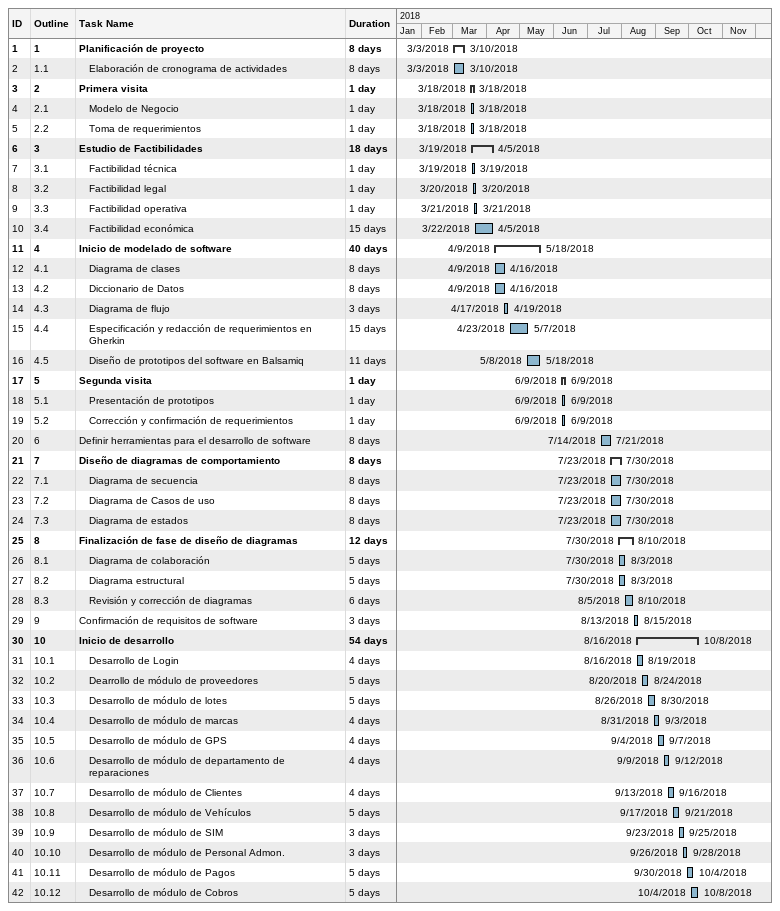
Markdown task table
| ID | WBS | Task | Duration | Start | Finish |
|---|---|---|---|---|---|
| 1 | 1 | **Planificación de proyecto** | 8d | 2018-03-03 | 2018-03-10 |
| 2 | 1.1 | Elaboración de cronograma de actividades | 8d | 2018-03-03 | 2018-03-10 |
| 3 | 2 | **Primera visita** | 1d | 2018-03-18 | 2018-03-18 |
| 4 | 2.1 | Modelo de Negocio | 1d | 2018-03-18 | 2018-03-18 |
| 5 | 2.2 | Toma de requerimientos | 1d | 2018-03-18 | 2018-03-18 |
| 6 | 3 | **Estudio de Factibilidades** | 18d | 2018-03-19 | 2018-04-05 |
| 7 | 3.1 | Factibilidad técnica | 1d | 2018-03-19 | 2018-03-19 |
| 8 | 3.2 | Factibilidad legal | 1d | 2018-03-20 | 2018-03-20 |
| 9 | 3.3 | Factibilidad operativa | 1d | 2018-03-21 | 2018-03-21 |
| 10 | 3.4 | Factibilidad económica | 15d | 2018-03-22 | 2018-04-05 |
| 11 | 4 | **Inicio de modelado de software** | 40d | 2018-04-09 | 2018-05-18 |
| 12 | 4.1 | Diagrama de clases | 8d | 2018-04-09 | 2018-04-16 |
| 13 | 4.2 | Diccionario de Datos | 8d | 2018-04-09 | 2018-04-16 |
| 14 | 4.3 | Diagrama de flujo | 3d | 2018-04-17 | 2018-04-19 |
| 15 | 4.4 | Especificación y redacción de requerimientos en Gherkin | 15d | 2018-04-23 | 2018-05-07 |
| 16 | 4.5 | Diseño de prototipos del software en Balsamiq | 11d | 2018-05-08 | 2018-05-18 |
| 17 | 5 | **Segunda visita** | 1d | 2018-06-09 | 2018-06-09 |
| 18 | 5.1 | Presentación de prototipos | 1d | 2018-06-09 | 2018-06-09 |
| 19 | 5.2 | Corrección y confirmación de requerimientos | 1d | 2018-06-09 | 2018-06-09 |
| 20 | 6 | Definir herramientas para el desarrollo de software | 8d | 2018-07-14 | 2018-07-21 |
| 21 | 7 | **Diseño de diagramas de comportamiento** | 8d | 2018-07-23 | 2018-07-30 |
| 22 | 7.1 | Diagrama de secuencia | 8d | 2018-07-23 | 2018-07-30 |
| 23 | 7.2 | Diagrama de Casos de uso | 8d | 2018-07-23 | 2018-07-30 |
| 24 | 7.3 | Diagrama de estados | 8d | 2018-07-23 | 2018-07-30 |
| 25 | 8 | **Finalización de fase de diseño de diagramas** | 12d | 2018-07-30 | 2018-08-10 |
| 26 | 8.1 | Diagrama de colaboración | 5d | 2018-07-30 | 2018-08-03 |
| 27 | 8.2 | Diagrama estructural | 5d | 2018-07-30 | 2018-08-03 |
| 28 | 8.3 | Revisión y corrección de diagramas | 6d | 2018-08-05 | 2018-08-10 |
| 29 | 9 | Confirmación de requisitos de software | 3d | 2018-08-13 | 2018-08-15 |
| 30 | 10 | **Inicio de desarrollo** | 54d | 2018-08-16 | 2018-10-08 |
| 31 | 10.1 | Desarrollo de Login | 4d | 2018-08-16 | 2018-08-19 |
| 32 | 10.2 | Dearrollo de módulo de proveedores | 5d | 2018-08-20 | 2018-08-24 |
| 33 | 10.3 | Desarrollo de módulo de lotes | 5d | 2018-08-26 | 2018-08-30 |
| 34 | 10.4 | Desarrollo de módulo de marcas | 4d | 2018-08-31 | 2018-09-03 |
| 35 | 10.5 | Desarrollo de módulo de GPS | 4d | 2018-09-04 | 2018-09-07 |
| 36 | 10.6 | Desarrollo de módulo de departamento de reparaciones | 4d | 2018-09-09 | 2018-09-12 |
| 37 | 10.7 | Desarrollo de módulo de Clientes | 4d | 2018-09-13 | 2018-09-16 |
| 38 | 10.8 | Desarrollo de módulo de Vehículos | 5d | 2018-09-17 | 2018-09-21 |
| 39 | 10.9 | Desarrollo de módulo de SIM | 3d | 2018-09-23 | 2018-09-25 |
| 40 | 10.10 | Desarrollo de módulo de Personal Admon. | 3d | 2018-09-26 | 2018-09-28 |
| 41 | 10.11 | Desarrollo de módulo de Pagos | 5d | 2018-09-30 | 2018-10-04 |
| 42 | 10.12 | Desarrollo de módulo de Cobros | 5d | 2018-10-04 | 2018-10-08 |
